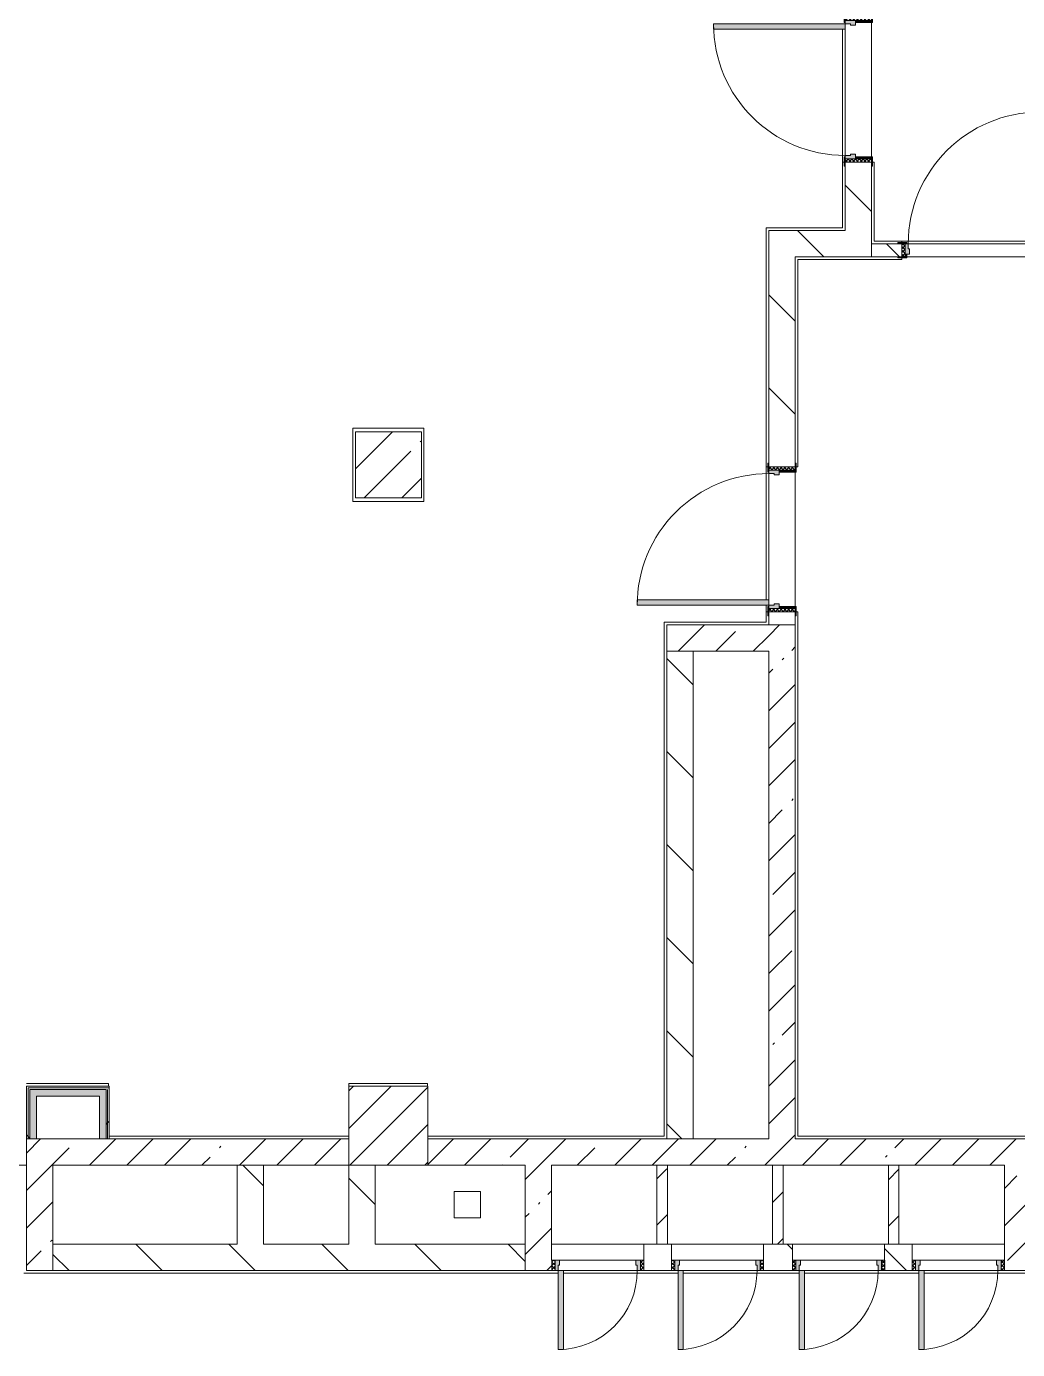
# Model space of a CAD drawing. Header units: millimetres. Extents: x -4196 to 190310, y -8553 to 29000.
# Drawn here: x 111056 to 118586, y 10300 to 20350 of the extents above; entities that cross this region are included whole.
import ezdxf

# ---------------------------------------------------------------- set-up
doc = ezdxf.new("R2010")
doc.units = ezdxf.units.MM
for name, color, linetype, lineweight, true_color in [('A-DOOR-1', 7, 'Continuous', 5, 0xaaaaaa), ('A-DOOR-2', 7, 'Continuous', 5, 0xe2e2e2), ('A-DOOR-FRAM-1', 7, 'Continuous', 5, 0xe2e2e2), ('A-DOOR-FRAM-2', 7, 'Continuous', 5, 0xaaaaaa), ('A-FLOR-1', 7, 'Continuous', 5, 0xaaaaaa), ('I-WALL-1', 7, 'Continuous', 5, 0xe7e7e7), ('I-WALL-2', 7, 'Continuous', 9, 0xe7e7e7), ('I-WALL-5', 7, 'Continuous', 5, 0x787878)]:
    doc.layers.add(name, color=color, linetype=linetype, lineweight=lineweight, true_color=true_color)
for name, color, linetype, lineweight in [('A-WALL', 7, 'Continuous', 9), ('I-WALL-3', 7, 'Continuous', 5), ('S-COLS-2', 7, 'Continuous', 5)]:
    doc.layers.add(name, color=color, linetype=linetype, lineweight=lineweight)
pattern_1 = [(45, (59346.5, 0), (-285.1231, 285.1231), []), (45, (59631.6, 0), (-285.1231, 285.1231), [504.031, -100.806, 16.764, -84.042])]
pattern_2 = [(135, (1751.41, 164.685), (-14.14214, -14.14214), []), (225, (1751.41, 164.685), (14.14214, -14.14214), [])]
pattern_3 = [(45, (-371.384, 164.685), (-14.1421, 14.1421), []), (135, (-371.384, 164.685), (-14.1421, -14.1421), [])]
pattern_4 = [(135, (59346.5, 0), (-353.5534, -353.5534), [])]
pattern_5 = [(45, (59346.5, 0), (-176.7767, 176.7767), [])]
pattern_6 = [(135, (1951.41, 164.685), (-14.14214, -14.14214), []), (225, (1951.41, 164.685), (14.14214, -14.14214), [])]
pattern_7 = [(45, (-171.384, 164.685), (-14.1421, 14.1421), []), (135, (-171.384, 164.685), (-14.1421, -14.1421), [])]
pattern_8 = [(45, (59346.5, 0), (-530.33, 530.33), []), (135, (59346.5, 0), (-530.33, -530.33), [])]

# ---------------------------------------------------------------- blocks, each defined once
blk = doc.blocks.new('BSC_Колонна _Прямоугольная - 600х600-23205375-1_6_1_птичка')
at = {"layer": 'S-COLS-2'}
h = blk.add_hatch(dxfattribs=at)
h.set_pattern_fill('FP_137', color=256, style=0, pattern_type=2)
h.set_pattern_definition([(45, (-54460, -12000), (-285.123, 285.123), []), (45, (-54174.88, -12000), (-285.123, 285.123), [504.031, -100.806, 16.764, -84.042])])
h.paths.add_polyline_path([(255, -300), (300, -300), (298, 300), (-300, 300), (-300, -300), (84, -300)])
for p, q in [((300, 300), (-300, 300)), ((-300, 300), (-300, -300)), ((300, -300), (300, 300)), ((-300, -300), (300, -300))]:
    blk.add_line(p, q, dxfattribs=at)
blk = doc.blocks.new('110_Дверь_СКБ_1Ст_Внутренняя1 - Д-12 1100x2100h_дверь в горячий цех-32113407-1_6_1_птичка')
at = {"layer": 'A-DOOR-1'}
h = blk.add_hatch(dxfattribs=at)
h.set_pattern_fill('FP_149', color=256, style=0, pattern_type=2)
h.set_pattern_definition(pattern_2)
h.paths.add_polyline_path([(537.5, -100), (562.5, -100), (562.5, 100), (537.5, 100)])
at = {"layer": 'A-DOOR-2'}
h = blk.add_hatch(color=256, dxfattribs=at)
h.paths.add_polyline_path([(-512.5, 100), (-512.5, 20), (-477.5, 20), (-477.5, 60), (-487.5, 60), (-487.5, 100), (-497.5, 100)])
h.paths.add_polyline_path([(502.5, 60), (502.5, 20), (537.5, 20), (537.5, 100), (512.5, 100), (512.5, 60)])
at = {"layer": 'A-DOOR-FRAM-1'}
for points in [[(-487.5, 100), (-447.5, 100), (-451.7, 1100), (-487.5, 1100), (-487.5, 120)], [(-567.5, 108), (-567.5, 100), (-497.5, 100), (-497.5, 108), (-537.5, 108)], [(522.5, 105), (522.5, 100), (592.5, 100), (592.5, 108), (522.5, 108)], [(-512.5, -100), (-497.5, -100), (-497.5, 20), (-512.5, 20)], [(522.5, -100), (537.5, -100), (537.5, 20), (522.5, 20)], [(-567.5, -108), (-497.5, -108), (-497.5, -100), (-567.5, -100)], [(522.5, -108), (592.5, -108), (592.5, -100), (522.5, -100)]]:
    blk.add_hatch(color=256, dxfattribs=at).paths.add_polyline_path(points)
at = {"layer": 'A-DOOR-FRAM-2'}
h = blk.add_hatch(dxfattribs=at)
h.set_pattern_fill('FP_150', color=256, style=0, pattern_type=2)
h.set_pattern_definition(pattern_3)
h.paths.add_polyline_path([(-537.5, -100), (-512.5, -100), (-512.5, 100), (-537.5, 100)])
at = {"layer": 'A-DOOR-1'}
for p, q in [((-487.5, 1100), (-487.5, 100)), ((-447.5, 1100), (-487.5, 1100)), ((-447.5, 100), (-447.5, 1100)), ((-487.5, 100), (-447.5, 100))]:
    blk.add_line(p, q, dxfattribs=at)
blk.add_arc((-487.5, 100), 1000, 360, 90, dxfattribs=at)
at = {"layer": 'A-DOOR-FRAM-2'}
for p, q in [((-497.5, 108), (-567.5, 108)), ((-567.5, 108), (-567.5, 100)), ((-497.5, 100), (-497.5, 108)), ((592.5, 108), (522.5, 108)), ((522.5, 108), (522.5, 100)), ((592.5, 100), (592.5, 108)), ((-567.5, 100), (-497.5, 100)), ((-512.5, 100), (-537.5, 100)), ((-537.5, 100), (-537.5, -100)), ((-487.5, 100), (-512.5, 100)), ((-512.5, 100), (-512.5, 20)), ((-512.5, -100), (-512.5, 100)), ((-497.5, 100), (-512.5, 100)), ((-512.5, 100), (-512.5, 99)), ((-512.5, 99), (-497.5, 99)), ((-512.5, 20), (-477.5, 20)), ((-497.5, 20), (-512.5, 20)), ((-512.5, 20), (-512.5, -100)), ((-497.5, 99), (-497.5, 100)), ((-497.5, -100), (-497.5, 20)), ((-487.5, 60), (-487.5, 100)), ((-477.5, 60), (-487.5, 60)), ((-477.5, 20), (-477.5, 60)), ((512.5, 60), (502.5, 60)), ((502.5, 60), (502.5, 20)), ((502.5, 20), (537.5, 20)), ((512.5, 100), (512.5, 60)), ((537.5, 100), (512.5, 100)), ((537.5, 100), (522.5, 100)), ((522.5, 100), (522.5, 99)), ((522.5, 100), (592.5, 100)), ((522.5, 99), (537.5, 99)), ((537.5, 20), (522.5, 20)), ((522.5, 20), (522.5, -100)), ((537.5, 20), (537.5, 100)), ((562.5, 100), (537.5, 100)), ((537.5, 100), (537.5, -100)), ((537.5, 99), (537.5, 100)), ((537.5, -100), (537.5, 20)), ((562.5, -100), (562.5, 100)), ((-497.5, -100), (-567.5, -100)), ((-567.5, -100), (-567.5, -108)), ((-537.5, -100), (-512.5, -100)), ((-512.5, -100), (-497.5, -100)), ((-497.5, -108), (-497.5, -100)), ((522.5, -100), (537.5, -100)), ((592.5, -100), (522.5, -100)), ((522.5, -100), (522.5, -108)), ((537.5, -100), (562.5, -100)), ((592.5, -108), (592.5, -100)), ((-567.5, -108), (-497.5, -108)), ((522.5, -108), (592.5, -108))]:
    blk.add_line(p, q, dxfattribs=at)
blk = doc.blocks.new('110_Дверь_СКБ_1Ст_Внутренняя1 - Д-11 1100x2100h_кладовые _все__ коридор _между помещениями блока столовой__ моечные _все_-32089444-1_6_1_птичка')
at = {"layer": 'A-DOOR-1'}
h = blk.add_hatch(dxfattribs=at)
h.set_pattern_fill('FP_130', color=256, style=0, pattern_type=2)
h.set_pattern_definition([(135, (1751.41, 114.685), (-14.14214, -14.14214), []), (225, (1751.41, 114.685), (14.14214, -14.14214), [])])
h.paths.add_polyline_path([(562.5, -50), (562.5, 50), (537.5, 50), (537.5, -50)])
at = {"layer": 'A-DOOR-2'}
h = blk.add_hatch(color=256, dxfattribs=at)
h.paths.add_polyline_path([(512.5, -30), (537.5, -30), (537.5, 50), (512.5, 50), (512.5, 10), (502.5, 10), (502.5, -30)])
h.paths.add_polyline_path([(-477.5, -30), (-477.5, 10), (-487.5, 10), (-487.5, 50), (-512.5, 50), (-512.5, -30), (-487.5, -30)])
at = {"layer": 'A-DOOR-FRAM-1'}
for points in [[(512.5, 50), (512.5, 1050), (472.5, 1050), (472.5, 50)], [(-512.5, 50), (-497.5, 50), (-497.5, 58), (-567.5, 58), (-567.5, 50), (-537.5, 50)], [(592.5, 50), (592.5, 58), (522.5, 58), (522.5, 50), (562.5, 50)], [(-567.5, -58), (-497.5, -58), (-497.5, -50), (-567.5, -50)], [(-497.5, -50), (-497.5, -30), (-512.5, -30), (-512.5, -50)], [(522.5, -50), (537.5, -50), (537.5, -30), (522.5, -30)], [(592.5, -58), (592.5, -50), (522.5, -50), (522.5, -58), (562.5, -58)]]:
    blk.add_hatch(color=256, dxfattribs=at).paths.add_polyline_path(points)
at = {"layer": 'A-DOOR-FRAM-2'}
h = blk.add_hatch(dxfattribs=at)
h.set_pattern_fill('FP_131', color=256, style=0, pattern_type=2)
h.set_pattern_definition([(45, (-371.384, 114.685), (-14.1421, 14.1421), []), (135, (-371.384, 114.685), (-14.1421, -14.1421), [])])
h.paths.add_polyline_path([(-537.5, -50), (-512.5, -50), (-512.5, 50), (-537.5, 50)])
at = {"layer": 'A-DOOR-1'}
for p, q in [((512.5, 1050), (472.5, 1050)), ((472.5, 1050), (472.5, 50)), ((512.5, 50), (512.5, 1050)), ((472.5, 50), (512.5, 50))]:
    blk.add_line(p, q, dxfattribs=at)
blk.add_arc((512.5, 50), 1000, 90, 180, dxfattribs=at)
at = {"layer": 'A-DOOR-FRAM-2'}
for p, q in [((-497.5, 58), (-567.5, 58)), ((-567.5, 58), (-567.5, 50)), ((-567.5, 50), (-497.5, 50)), ((-512.5, 50), (-537.5, 50)), ((-537.5, 50), (-537.5, -50)), ((-487.5, 50), (-512.5, 50)), ((-512.5, 50), (-512.5, -30)), ((-512.5, -50), (-512.5, 50)), ((-497.5, 50), (-512.5, 50)), ((-512.5, 50), (-512.5, 49)), ((-512.5, 49), (-497.5, 49)), ((-497.5, 50), (-497.5, 58)), ((-497.5, 49), (-497.5, 50)), ((-487.5, 10), (-487.5, 50)), ((-477.5, 10), (-487.5, 10)), ((-477.5, -30), (-477.5, 10)), ((512.5, 10), (502.5, 10)), ((502.5, 10), (502.5, -30)), ((512.5, 50), (512.5, 10)), ((537.5, 50), (512.5, 50)), ((592.5, 58), (522.5, 58)), ((522.5, 58), (522.5, 50)), ((537.5, 50), (522.5, 50)), ((522.5, 50), (522.5, 49)), ((522.5, 50), (592.5, 50)), ((522.5, 49), (537.5, 49)), ((537.5, -30), (537.5, 50)), ((562.5, 50), (537.5, 50)), ((537.5, 50), (537.5, -50)), ((537.5, 49), (537.5, 50)), ((562.5, -50), (562.5, 50)), ((592.5, 50), (592.5, 58)), ((-497.5, -50), (-567.5, -50)), ((-567.5, -50), (-567.5, -58)), ((-567.5, -58), (-497.5, -58)), ((-537.5, -50), (-512.5, -50)), ((-512.5, -30), (-477.5, -30)), ((-497.5, -30), (-512.5, -30)), ((-512.5, -30), (-512.5, -50)), ((-512.5, -50), (-497.5, -50)), ((-497.5, -50), (-497.5, -30)), ((-497.5, -58), (-497.5, -50)), ((502.5, -30), (537.5, -30)), ((537.5, -30), (522.5, -30)), ((522.5, -30), (522.5, -50)), ((522.5, -50), (537.5, -50)), ((592.5, -50), (522.5, -50)), ((522.5, -50), (522.5, -58)), ((522.5, -58), (592.5, -58)), ((537.5, -50), (537.5, -30)), ((537.5, -50), (562.5, -50)), ((592.5, -58), (592.5, -50))]:
    blk.add_line(p, q, dxfattribs=at)
blk = doc.blocks.new('BSC_Колонна _Прямоугольная - 500х500-V124-1_6_1_птичка')
at = {"layer": 'S-COLS-2'}
h = blk.add_hatch(dxfattribs=at)
h.set_pattern_fill('FP_169', color=256, style=0, pattern_type=2)
h.set_pattern_definition([(45, (-54460, -17020), (-285.123, 285.123), []), (45, (-54174.88, -17020), (-285.123, 285.123), [504.031, -100.806, 16.764, -84.042])])
h.paths.add_polyline_path([(250, -250), (250, 250), (-250, 250), (-250, -250), (115, -250)])
for p, q in [((250, 250), (-250, 250)), ((-250, 250), (-250, -250)), ((250, -250), (250, 250)), ((-250, -250), (250, -250))]:
    blk.add_line(p, q, dxfattribs=at)
blk = doc.blocks.new('110_Дверь_СКБ_1Ст - д-18 700x2100h_Технический шкаф ЭОМ и СС-23257539-1_6_1_птичка')
at = {"layer": 'A-DOOR-1'}
h = blk.add_hatch(dxfattribs=at)
h.set_pattern_fill('FP_181', color=256, style=0, pattern_type=2)
h.set_pattern_definition(pattern_6)
h.paths.add_polyline_path([(337, 100), (337, 20), (362, 20), (362, 100)])
at = {"layer": 'A-DOOR-2'}
h = blk.add_hatch(color=256, dxfattribs=at)
h.paths.add_polyline_path([(-288, 100), (-313, 100), (-313, 20), (-278, 20), (-278, 60), (-288, 60)])
h.paths.add_polyline_path([(322, 100), (312, 100), (312, 60), (302, 60), (302, 20), (337, 20), (337, 100)])
at = {"layer": 'A-DOOR-FRAM-1'}
blk.add_hatch(color=256, dxfattribs=at).paths.add_polyline_path([(312, 700), (272, 700), (272, 100), (312, 100), (312, 156)])
at = {"layer": 'A-DOOR-FRAM-2'}
h = blk.add_hatch(dxfattribs=at)
h.set_pattern_fill('FP_182', color=256, style=0, pattern_type=2)
h.set_pattern_definition(pattern_7)
h.paths.add_polyline_path([(-338, 100), (-338, 20), (-313, 20), (-313, 100)])
at = {"layer": 'A-DOOR-1'}
for p, q in [((312, 700), (272, 700)), ((272, 700), (272, 100)), ((312, 100), (312, 700)), ((272, 100), (312, 100))]:
    blk.add_line(p, q, dxfattribs=at)
blk.add_arc((312, 100), 600, 90, 180, dxfattribs=at)
at = {"layer": 'A-DOOR-FRAM-2'}
for p, q in [((-313, 100), (-338, 100)), ((-338, 100), (-338, 20)), ((-338, 20), (-313, 20)), ((-288, 100), (-313, 100)), ((-313, 100), (-313, 20)), ((-313, 20), (-313, 100)), ((-313, 20), (-278, 20)), ((-288, 60), (-288, 100)), ((-288, 100), (272, 100)), ((-278, 60), (-288, 60)), ((-278, 20), (-278, 60)), ((302, 20), (-278, 20)), ((312, 60), (302, 60)), ((302, 60), (302, 20)), ((302, 20), (337, 20)), ((312, 100), (312, 60)), ((337, 100), (312, 100)), ((337, 20), (337, 100)), ((362, 100), (337, 100)), ((337, 100), (337, 20)), ((337, 20), (362, 20)), ((362, 20), (362, 100))]:
    blk.add_line(p, q, dxfattribs=at)
blk = doc.blocks.new('110_Дверь_СКБ_1Ст - д-18 700x2100h_Технический шкаф ЭОМ и СС-V139-1_6_1_птичка')
at = {"layer": 'A-DOOR-1'}
h = blk.add_hatch(dxfattribs=at)
h.set_pattern_fill('FP_181', color=256, style=0, pattern_type=2)
h.set_pattern_definition(pattern_6)
h.paths.add_polyline_path([(337, 100), (337, 20), (362, 20), (362, 100)])
at = {"layer": 'A-DOOR-2'}
h = blk.add_hatch(color=256, dxfattribs=at)
h.paths.add_polyline_path([(322, 100), (312, 100), (312, 60), (302, 60), (302, 20), (337, 20), (337, 100)])
h.paths.add_polyline_path([(-298, 100), (-313, 100), (-313, 20), (-278, 20), (-278, 60), (-288, 60), (-288, 100)])
at = {"layer": 'A-DOOR-FRAM-1'}
blk.add_hatch(color=256, dxfattribs=at).paths.add_polyline_path([(272, 700), (272, 100), (312, 100), (312, 700), (281, 700)])
at = {"layer": 'A-DOOR-FRAM-2'}
h = blk.add_hatch(dxfattribs=at)
h.set_pattern_fill('FP_182', color=256, style=0, pattern_type=2)
h.set_pattern_definition(pattern_7)
h.paths.add_polyline_path([(-338, 100), (-338, 20), (-313, 20), (-313, 100)])
at = {"layer": 'A-DOOR-1'}
for p, q in [((312, 700), (272, 700)), ((272, 700), (272, 100)), ((312, 100), (312, 700)), ((272, 100), (312, 100))]:
    blk.add_line(p, q, dxfattribs=at)
blk.add_arc((312, 100), 600, 90, 180, dxfattribs=at)
at = {"layer": 'A-DOOR-FRAM-2'}
for p, q in [((-313, 100), (-338, 100)), ((-338, 100), (-338, 20)), ((-338, 20), (-313, 20)), ((-288, 100), (-313, 100)), ((-313, 100), (-313, 20)), ((-313, 20), (-313, 100)), ((-313, 20), (-278, 20)), ((-288, 60), (-288, 100)), ((-288, 100), (272, 100)), ((-278, 60), (-288, 60)), ((-278, 20), (-278, 60)), ((302, 20), (-278, 20)), ((312, 60), (302, 60)), ((302, 60), (302, 20)), ((302, 20), (337, 20)), ((312, 100), (312, 60)), ((337, 100), (312, 100)), ((337, 20), (337, 100)), ((362, 100), (337, 100)), ((337, 100), (337, 20)), ((337, 20), (362, 20)), ((362, 20), (362, 100))]:
    blk.add_line(p, q, dxfattribs=at)
blk = doc.blocks.new('110_Дверь_СКБ_1Ст_Внутренняя1 - Д-12 EIW 1100x2100h_кладовые _все__ коридор _между помещениями блока столовой__ моечные _все_-32936079-1_6_1_птичка')
at = {"layer": 'A-DOOR-1'}
h = blk.add_hatch(dxfattribs=at)
h.set_pattern_fill('FP_149', color=256, style=0, pattern_type=2)
h.set_pattern_definition(pattern_2)
h.paths.add_polyline_path([(537.5, -100), (562.5, -100), (562.5, 100), (537.5, 100)])
at = {"layer": 'A-DOOR-2'}
h = blk.add_hatch(color=256, dxfattribs=at)
h.paths.add_polyline_path([(-512.5, 20), (-477.5, 20), (-477.5, 60), (-487.5, 60), (-487.5, 100), (-512.5, 100)])
h.paths.add_polyline_path([(502.5, 44), (502.5, 20), (537.5, 20), (537.5, 100), (512.5, 100), (512.5, 60), (502.5, 60)])
at = {"layer": 'A-DOOR-FRAM-1'}
for points in [[(472.5, 120), (472.5, 100), (512.5, 100), (512.5, 1100), (472.5, 1100), (472.5, 178.7)], [(-567.5, 100), (-497.5, 100), (-497.5, 108), (-567.5, 108)], [(522.5, 100), (592.5, 100), (592.5, 108), (522.5, 108)], [(-512.5, -100), (-497.5, -100), (-497.5, 20), (-512.5, 20)], [(522.5, -100), (537.5, -100), (537.5, 20), (522.5, 20)], [(-567.5, -108), (-497.5, -108), (-497.5, -100), (-567.5, -100)], [(522.5, -108), (592.5, -108), (592.5, -100), (522.5, -100)]]:
    blk.add_hatch(color=256, dxfattribs=at).paths.add_polyline_path(points)
at = {"layer": 'A-DOOR-FRAM-2'}
h = blk.add_hatch(dxfattribs=at)
h.set_pattern_fill('FP_150', color=256, style=0, pattern_type=2)
h.set_pattern_definition(pattern_3)
h.paths.add_polyline_path([(-537.5, -100), (-512.5, -100), (-512.5, 100), (-537.5, 100)])
at = {"layer": 'A-DOOR-1'}
for p, q in [((512.5, 1100), (472.5, 1100)), ((472.5, 1100), (472.5, 100)), ((512.5, 100), (512.5, 1100)), ((472.5, 100), (512.5, 100))]:
    blk.add_line(p, q, dxfattribs=at)
blk.add_arc((512.5, 100), 1000, 90, 180, dxfattribs=at)
at = {"layer": 'A-DOOR-FRAM-2'}
for p, q in [((-497.5, 108), (-567.5, 108)), ((-567.5, 108), (-567.5, 100)), ((-497.5, 100), (-497.5, 108)), ((592.5, 108), (522.5, 108)), ((522.5, 108), (522.5, 100)), ((592.5, 100), (592.5, 108)), ((-567.5, 100), (-497.5, 100)), ((-512.5, 100), (-537.5, 100)), ((-537.5, 100), (-537.5, -100)), ((-487.5, 100), (-512.5, 100)), ((-512.5, 100), (-512.5, 20)), ((-512.5, -100), (-512.5, 100)), ((-497.5, 100), (-512.5, 100)), ((-512.5, 100), (-512.5, 99)), ((-512.5, 99), (-497.5, 99)), ((-512.5, 20), (-477.5, 20)), ((-497.5, 20), (-512.5, 20)), ((-512.5, 20), (-512.5, -100)), ((-497.5, 99), (-497.5, 100)), ((-497.5, -100), (-497.5, 20)), ((-487.5, 60), (-487.5, 100)), ((-477.5, 60), (-487.5, 60)), ((-477.5, 20), (-477.5, 60)), ((512.5, 60), (502.5, 60)), ((502.5, 60), (502.5, 20)), ((502.5, 20), (537.5, 20)), ((512.5, 100), (512.5, 60)), ((537.5, 100), (512.5, 100)), ((537.5, 100), (522.5, 100)), ((522.5, 100), (522.5, 99)), ((522.5, 100), (592.5, 100)), ((522.5, 99), (537.5, 99)), ((537.5, 20), (522.5, 20)), ((522.5, 20), (522.5, -100)), ((537.5, 20), (537.5, 100)), ((562.5, 100), (537.5, 100)), ((537.5, 100), (537.5, -100)), ((537.5, 99), (537.5, 100)), ((537.5, -100), (537.5, 20)), ((562.5, -100), (562.5, 100)), ((-497.5, -100), (-567.5, -100)), ((-567.5, -100), (-567.5, -108)), ((-537.5, -100), (-512.5, -100)), ((-512.5, -100), (-497.5, -100)), ((-497.5, -108), (-497.5, -100)), ((522.5, -100), (537.5, -100)), ((592.5, -100), (522.5, -100)), ((522.5, -100), (522.5, -108)), ((537.5, -100), (562.5, -100)), ((592.5, -108), (592.5, -100)), ((-567.5, -108), (-497.5, -108)), ((522.5, -108), (592.5, -108))]:
    blk.add_line(p, q, dxfattribs=at)

msp = doc.modelspace()

# ---------------------------------------------------------------- hatches: boundary and pattern name
at = {"layer": 'I-WALL-1'}
for points in [[(111660.4, 12225), (111660.4, 12275), (111131.5, 12275), (111131.5, 12225), (111610.4, 12225)], [(111660.4, 11900), (111660.4, 12225), (111610.4, 12225), (111610.4, 11900)]]:
    msp.add_hatch(color=256, dxfattribs=at).paths.add_polyline_path(points)
at = {"layer": 'I-WALL-2'}
msp.add_hatch(color=256, dxfattribs=at).paths.add_polyline_path([(111081.5, 11900), (111131.5, 11900), (111131.5, 12275), (111081.5, 12275), (111081.5, 12143.8)])
at = {"layer": 'I-WALL-3'}
h = msp.add_hatch(dxfattribs=at)
h.set_pattern_fill('FP_115', color=256, style=0, pattern_type=2)
h.set_pattern_definition(pattern_4)
h.paths.add_polyline_path([(117476.5, 18600), (117476.5, 19320), (117276.5, 19320), (117276.5, 18600)])
h.paths.add_polyline_path([(117476.5, 20420), (117476.5, 20520), (117276.5, 20520), (117276.5, 20420)])
h = msp.add_hatch(dxfattribs=at)
h.set_pattern_fill('FP_115', color=256, style=0, pattern_type=2)
h.set_pattern_definition(pattern_4)
h.paths.add_polyline_path([(116785.2, 15803.8), (116896.5, 15803.8), (116896.5, 15903.8), (116696.5, 15903.8), (116696.5, 15803.8)])
h.paths.add_polyline_path([(116896.5, 17003.8), (116896.5, 18800), (116696.5, 18800), (116696.5, 17003.8)])
h = msp.add_hatch(dxfattribs=at)
h.set_pattern_fill('FP_115', color=256, style=0, pattern_type=2)
h.set_pattern_definition(pattern_4)
h.paths.add_polyline_path([(116896.5, 18600), (117276.5, 18600), (117276.5, 18800), (116896.5, 18800)])
h = msp.add_hatch(dxfattribs=at)
h.set_pattern_fill('FP_97', color=256, style=0, pattern_type=2)
h.set_pattern_definition(pattern_1)
h.paths.add_polyline_path([(116676.5, 15603.8), (116696.5, 15603.8), (116696.5, 15803.8), (115921.8, 15803.8), (115921.8, 15603.8), (116121.8, 15603.8)])
h = msp.add_hatch(dxfattribs=at)
h.set_pattern_fill('FP_97', color=256, style=0, pattern_type=2)
h.set_pattern_definition(pattern_1)
h.paths.add_polyline_path([(116850.2, 11900), (116896.5, 11900), (116896.5, 15803.8), (116696.5, 15803.8), (116696.5, 11900)])
h = msp.add_hatch(dxfattribs=at)
h.set_pattern_fill('FP_115', color=256, style=0, pattern_type=2)
h.set_pattern_definition(pattern_4)
h.paths.add_polyline_path([(115921.8, 11900), (116121.8, 11900), (116121.8, 15603.8), (115921.8, 15603.8), (115921.8, 12143.8)])
h = msp.add_hatch(dxfattribs=at)
h.set_pattern_fill('FP_208', color=256, style=0, pattern_type=2)
h.set_pattern_definition(pattern_8)
h.paths.add_polyline_path([(111056.5, 11900), (111069, 11900), (111068.4, 12300), (111056.5, 12300), (111056.5, 12143.8)])
h = msp.add_hatch(dxfattribs=at)
h.set_pattern_fill('FP_208', color=256, style=0, pattern_type=2)
h.set_pattern_definition(pattern_8)
h.paths.add_polyline_path([(111069, 11900), (111081.5, 11900), (111076.5, 12287.5), (111069, 12287.5), (111069, 12143.8)])
h = msp.add_hatch(dxfattribs=at)
h.set_pattern_fill('FP_208', color=256, style=0, pattern_type=2)
h.set_pattern_definition(pattern_8)
h.paths.add_polyline_path([(111672.9, 11900), (111672.9, 12275), (111660.4, 12275), (111660.4, 11900)])
h = msp.add_hatch(dxfattribs=at)
h.set_pattern_fill('FP_208', color=256, style=0, pattern_type=2)
h.set_pattern_definition(pattern_8)
h.paths.add_polyline_path([(111672.9, 11900), (111685.4, 11900), (111685.4, 12275), (111672.9, 12275), (111672.9, 11921)])
h = msp.add_hatch(dxfattribs=at)
h.set_pattern_fill('FP_97', color=256, style=0, pattern_type=2)
h.set_pattern_definition(pattern_1)
h.paths.add_polyline_path([(118486.5, 11700), (119506.5, 11700), (119506.5, 11900), (114106.5, 11900), (114106.5, 11700), (117779.7, 11700)])
h.paths.add_polyline_path([(111256.5, 11700), (113506.5, 11700), (113506.5, 11900), (111056.5, 11900), (111056.5, 11700)])
h = msp.add_hatch(dxfattribs=at)
h.set_pattern_fill('FP_97', color=256, style=0, pattern_type=2)
h.set_pattern_definition(pattern_1)
h.paths.add_polyline_path([(111125.5, 10900), (111256.5, 10900), (111256.5, 11700), (111056.5, 11700), (111056.5, 10900)])
h = msp.add_hatch(dxfattribs=at)
h.set_pattern_fill('FP_115', color=256, style=0, pattern_type=2)
h.set_pattern_definition(pattern_4)
h.paths.add_polyline_path([(112856.5, 11100), (112856.5, 11700), (112656.5, 11700), (112656.5, 11100)])
h = msp.add_hatch(dxfattribs=at)
h.set_pattern_fill('FP_115', color=256, style=0, pattern_type=2)
h.set_pattern_definition(pattern_4)
h.paths.add_polyline_path([(113706.5, 11100), (113706.5, 11700), (113506.5, 11700), (113506.5, 11100), (113535.5, 11100)])
h = msp.add_hatch(dxfattribs=at)
h.set_pattern_fill('FP_97', color=256, style=0, pattern_type=2)
h.set_pattern_definition(pattern_1)
h.paths.add_polyline_path([(115046.5, 10900), (115046.5, 11700), (114846.5, 11700), (114846.5, 10900), (114999.1, 10900)])
h = msp.add_hatch(dxfattribs=at)
h.set_pattern_fill('FP_114', color=256, style=0, pattern_type=2)
h.set_pattern_definition(pattern_5)
h.paths.add_polyline_path([(115920.7, 11100), (115925.7, 11100), (115920.7, 11700), (115845.7, 11700), (115845.7, 11100)])
h = msp.add_hatch(dxfattribs=at)
h.set_pattern_fill('FP_114', color=256, style=0, pattern_type=2)
h.set_pattern_definition(pattern_5)
h.paths.add_polyline_path([(116805.7, 11100), (116805.7, 11700), (116725.7, 11700), (116725.7, 11100)])
h = msp.add_hatch(dxfattribs=at)
h.set_pattern_fill('FP_114', color=256, style=0, pattern_type=2)
h.set_pattern_definition(pattern_5)
h.paths.add_polyline_path([(117605.7, 11100), (117685.7, 11100), (117685.7, 11700), (117605.7, 11700), (117605.7, 11277)])
h = msp.add_hatch(dxfattribs=at)
h.set_pattern_fill('FP_97', color=256, style=0, pattern_type=2)
h.set_pattern_definition(pattern_1)
h.paths.add_polyline_path([(118486.5, 10900), (118686.5, 10900), (118686.5, 11700), (118486.5, 11700), (118486.5, 10980)])
h = msp.add_hatch(dxfattribs=at)
h.set_pattern_fill('FP_115', color=256, style=0, pattern_type=2)
h.set_pattern_definition(pattern_4)
h.paths.add_polyline_path([(111256.5, 10900), (114846.5, 10900), (114846.5, 11100), (111256.5, 11100), (111256.5, 10929.4)])
h.paths.add_polyline_path([(115746.5, 10900), (115956.5, 10900), (115956.5, 11100), (115746.5, 11100), (115746.5, 10980)])
h.paths.add_polyline_path([(116876.5, 10900), (116876.5, 11100), (116656.5, 11100), (116656.5, 10900)])
h.paths.add_polyline_path([(117576.5, 10900), (117786.5, 10900), (117786.5, 11100), (117576.5, 11100), (117576.5, 10980)])
at = {"layer": 'I-WALL-5'}
h = msp.add_hatch(dxfattribs=at)
h.set_pattern_fill('FP_127', color=256, style=0, pattern_type=2)
h.set_pattern_definition([(135, (59346.5, 0), (-377.1708, -377.1708), [533.4, -88.9, 17.78, -88.9]), (135, (59346.5, 376.94), (-377.1708, -377.1708), []), (50, (59346.5, 0), (637.6445, -55.7866), [66.675, -733.425]), (355, (59346.5, 0), (-123.3494, 668.699), [53.34, -586.74]), (100.451, (59399.6, -4.65), (514.299, 612.908), [56.665, -623.315]), (46.184, (59346.5, 177.8), (948.776, -147.15), [100.012, -1100.137]), (96.636, (59425.6, 165.5), (830.909, 865.997), [84.998, -934.973]), (351.184, (59346.5, 177.8), (830.918, 865.988), [80.01, -880.11]), (21, (59435.4, 133.35), (530.6506, -357.9283), [66.675, -733.425]), (326, (59435.4, 133.35), (216.308, 644.6585), [53.34, -586.74]), (71.451, (59479.6, 103.5), (746.9596, 286.7243), [56.665, -623.315]), (37.5, (59346.5, 0), (10.8105, 295.9426), [16.764, -562.864, 16.764, -578.866, -588.962]), (37.5, (59346.5, 0), (10.8105, 295.9426), [-1175.258, 16.764, -572.198]), (7.5, (59346.5, 0), (233.8692, 350.6318), [16.764, -322.834, 16.764, -549.529, -224.472]), (7.5, (59346.5, 0), (233.8692, 350.6318), [-905.891, 16.764, -207.708]), (327.5, (59148.24, 0), (474.5678, -20.0513), [16.764, -205.486, 16.764, -676.656, -920.115]), (327.5, (59148.24, 0), (474.5678, -20.0513), [-915.67, 16.764, -903.351]), (317.5, (59059.34, 0), (518.4522, 88.9934), [16.764, -272.161, 16.764, -443.738, -653.415]), (317.5, (59059.34, 0), (518.4522, 88.9934), [-749.427, 16.764, -636.651])])
h.paths.add_polyline_path([(119936.5, 18600), (119956.5, 18600), (119956.5, 18700), (118806.5, 18700), (118806.5, 18600), (119638.6, 18600)])
h.paths.add_polyline_path([(117476.5, 18600), (117706.5, 18600), (117706.5, 18700), (117476.5, 18700)])

# ---------------------------------------------------------------- linework, layer by layer
at = {"layer": 'A-FLOR-1'}
for p, q in [((117256.5, 20330), (117256.5, 18820)), ((117256.5, 19320), (117268.5, 19320)), ((117484.5, 19320), (117496.5, 19320)), ((117496.5, 19320), (117496.5, 18720)), ((116676.5, 18820), (117256.5, 18820)), ((116676.5, 18820), (116676.5, 15993.8)), ((118716.5, 18720), (117496.5, 18720)), ((117706.5, 18720), (117706.5, 18708)), ((117706.5, 18580), (116916.5, 18580)), ((116916.5, 18580), (116916.5, 17003.8)), ((117706.5, 18592), (117706.5, 18580)), ((113535.5, 16742), (113535.5, 17298)), ((113535.5, 17298), (114076.5, 17298)), ((114076.5, 17298), (114076.5, 16742)), ((116688.5, 17003.8), (116676.5, 17003.8)), ((116916.5, 17003.8), (116904.5, 17003.8)), ((114076.5, 16742), (113535.5, 16742)), ((116676.5, 15953.8), (116676.5, 15823.8)), ((116676.5, 15903.8), (116688.5, 15903.8)), ((116904.5, 15903.8), (116916.5, 15903.8)), ((116916.5, 15903.8), (116916.5, 11920)), ((115901.8, 11920), (115901.8, 15823.8)), ((115901.8, 15823.8), (116676.5, 15823.8)), ((111055.5, 12320), (111679, 12320)), ((111679, 12320), (111679, 12300)), ((113506.5, 12300), (113506.5, 12320)), ((113506.5, 12320), (114104.3, 12320)), ((114104.3, 12320), (114104.3, 12300)), ((111684.6, 11921), (113506.5, 11921)), ((114106.5, 11920), (115901.8, 11920)), ((116916.5, 11920), (119486.5, 11920)), ((114306.5, 11500), (114506.5, 11500)), ((114306.5, 11300), (114306.5, 11500)), ((114506.5, 11500), (114506.5, 11300)), ((114506.5, 11300), (114306.5, 11300)), ((115096.5, 10880), (111036.5, 10880)), ((116006.5, 10880), (115136.5, 10880)), ((116926.5, 10880), (116046.5, 10880)), ((117836.5, 10880), (116966.5, 10880)), ((120726.5, 10880), (117876.5, 10880))]:
    msp.add_line(p, q, dxfattribs=at)
at = {"layer": 'A-WALL'}
for p, q in [((116121.8, 15603.8), (115921.8, 15603.8)), ((111069, 11900), (111069, 12287.5)), ((111685.4, 12287.5), (111069, 12287.5)), ((111081.5, 11900), (111081.5, 12275)), ((111660.4, 12275), (111081.5, 12275)), ((111660.4, 11900), (111660.4, 12275)), ((111672.9, 11900), (111672.9, 12275)), ((111056.5, 11700), (111056.5, 11900)), ((115921.8, 11900), (116121.8, 11900)), ((112856.5, 11700), (112656.5, 11700)), ((115925.7, 11700), (115845.7, 11700)), ((116805.7, 11700), (116725.7, 11700)), ((117685.7, 11700), (117605.7, 11700)), ((111256.5, 11100), (111256.5, 10900)), ((114846.5, 11100), (114846.5, 10900)), ((115845.7, 11100), (115925.7, 11100)), ((116725.7, 11100), (116805.7, 11100)), ((117605.7, 11100), (117685.7, 11100))]:
    msp.add_line(p, q, dxfattribs=at)
at = {"layer": 'I-WALL-3'}
for p, q in [((117276.5, 19370), (117276.5, 20330)), ((117476.5, 20380), (117476.5, 19360)), ((117276.5, 19290), (117276.5, 18800)), ((117476.5, 18600), (117476.5, 19290)), ((116696.5, 18800), (116696.5, 17033.8)), ((117276.5, 18800), (116696.5, 18800)), ((117676.5, 18700), (117476.5, 18700)), ((117756.5, 18700), (118716.5, 18700)), ((116896.5, 17033.8), (116896.5, 18600)), ((116896.5, 18600), (117676.5, 18600)), ((118766.5, 18600), (117746.5, 18600)), ((116696.5, 15993.8), (116696.5, 16953.8)), ((116896.5, 16963.8), (116896.5, 15943.8)), ((115921.8, 15803.8), (115921.8, 11900)), ((115921.8, 15803.8), (116896.5, 15803.8)), ((116696.5, 15873.8), (116696.5, 15803.8)), ((116896.5, 15803.8), (116896.5, 15873.8)), ((116896.5, 11900), (116896.5, 15803.8)), ((116121.8, 15603.8), (116696.5, 15603.8)), ((116121.8, 11900), (116121.8, 15603.8)), ((116696.5, 15603.8), (116696.5, 11900)), ((111056.5, 12300), (111056.5, 11900)), ((111685.4, 12300), (111056.5, 12300)), ((111685.4, 11900), (111685.4, 12300)), ((111131.5, 11900), (111131.5, 12225)), ((111131.5, 12225), (111610.4, 12225)), ((111610.4, 12225), (111610.4, 11900)), ((111056.5, 11900), (111055.5, 11900)), ((113506.5, 11900), (111056.5, 11900)), ((111056.5, 11900), (111131.5, 11900)), ((111610.4, 11900), (111685.4, 11900)), ((115921.8, 11900), (114106.5, 11900)), ((116696.5, 11900), (116121.8, 11900)), ((119506.5, 11900), (116896.5, 11900)), ((111056.5, 11700), (109962.5, 11700)), ((111056.5, 11700), (111056.5, 10900)), ((111256.5, 11700), (112656.5, 11700)), ((111256.5, 11100), (111256.5, 11700)), ((112656.5, 11700), (112656.5, 11100)), ((112856.5, 11700), (113506.5, 11700)), ((112856.5, 11100), (112856.5, 11700)), ((113506.5, 11700), (113506.5, 11100)), ((113706.5, 11100), (113706.5, 11700)), ((114106.5, 11700), (114846.5, 11700)), ((114846.5, 11700), (114846.5, 11100)), ((115046.5, 11700), (115845.7, 11700)), ((115046.5, 10980), (115046.5, 11700)), ((115845.7, 11700), (115845.7, 11100)), ((115925.7, 11700), (116725.7, 11700)), ((115925.7, 11100), (115925.7, 11700)), ((116725.7, 11700), (116725.7, 11100)), ((116805.7, 11700), (117605.7, 11700)), ((116805.7, 11100), (116805.7, 11700)), ((117605.7, 11700), (117605.7, 11100)), ((117685.7, 11700), (118486.5, 11700)), ((117685.7, 11100), (117685.7, 11700)), ((118486.5, 11700), (118486.5, 10980)), ((112656.5, 11100), (111256.5, 11100)), ((113506.5, 11100), (112856.5, 11100)), ((114846.5, 11100), (113706.5, 11100)), ((115046.5, 11100), (115845.7, 11100)), ((115746.5, 11100), (115746.5, 10980)), ((115925.7, 11100), (116725.7, 11100)), ((115956.5, 10980), (115956.5, 11100)), ((116656.5, 11100), (116656.5, 10980)), ((116805.7, 11100), (117605.7, 11100)), ((116876.5, 10980), (116876.5, 11100)), ((117576.5, 11100), (117576.5, 10980)), ((117685.7, 11100), (118486.5, 11100)), ((117786.5, 10980), (117786.5, 11100)), ((111056.5, 10900), (115046.5, 10900)), ((115746.5, 10900), (115956.5, 10900)), ((116656.5, 10900), (116876.5, 10900)), ((117576.5, 10900), (117786.5, 10900)), ((118486.5, 10900), (120706.5, 10900))]:
    msp.add_line(p, q, dxfattribs=at)

# ---------------------------------------------------------------- block references
at = {"layer": 'A-DOOR-1'}
for name, p, rotation in [('110_Дверь_СКБ_1Ст_Внутренняя1 - Д-12 EIW 1100x2100h_кладовые _все__ коридор _между помещениями блока столовой__ моечные _все_-32936079-1_6_1_птичка', (117376.5, 19857.5), 89.99999999999991), ('110_Дверь_СКБ_1Ст_Внутренняя1 - Д-12 1100x2100h_дверь в горячий цех-32113407-1_6_1_птичка', (116796.5, 16441.3), 89.99999999999991), ('110_Дверь_СКБ_1Ст - д-18 700x2100h_Технический шкаф ЭОМ и СС-23257539-1_6_1_птичка', (115409, 11000), 180), ('110_Дверь_СКБ_1Ст - д-18 700x2100h_Технический шкаф ЭОМ и СС-V139-1_6_1_птичка', (116319, 11000), 180), ('110_Дверь_СКБ_1Ст - д-18 700x2100h_Технический шкаф ЭОМ и СС-V139-1_6_1_птичка', (117239, 11000), 180), ('110_Дверь_СКБ_1Ст - д-18 700x2100h_Технический шкаф ЭОМ и СС-V139-1_6_1_птичка', (118149, 11000), 180)]:
    msp.add_blockref(name, p, dxfattribs=dict(at, rotation=rotation))
msp.add_blockref('110_Дверь_СКБ_1Ст_Внутренняя1 - Д-11 1100x2100h_кладовые _все__ коридор _между помещениями блока столовой__ моечные _все_-32089444-1_6_1_птичка', (118244, 18650), dxfattribs=at)
at = {"layer": 'S-COLS-2'}
for name, p in [('BSC_Колонна _Прямоугольная - 500х500-V124-1_6_1_птичка', (113806.5, 17020)), ('BSC_Колонна _Прямоугольная - 600х600-23205375-1_6_1_птичка', (113806.5, 12000))]:
    msp.add_blockref(name, p, dxfattribs=at)

doc.saveas('drawing.dxf')
